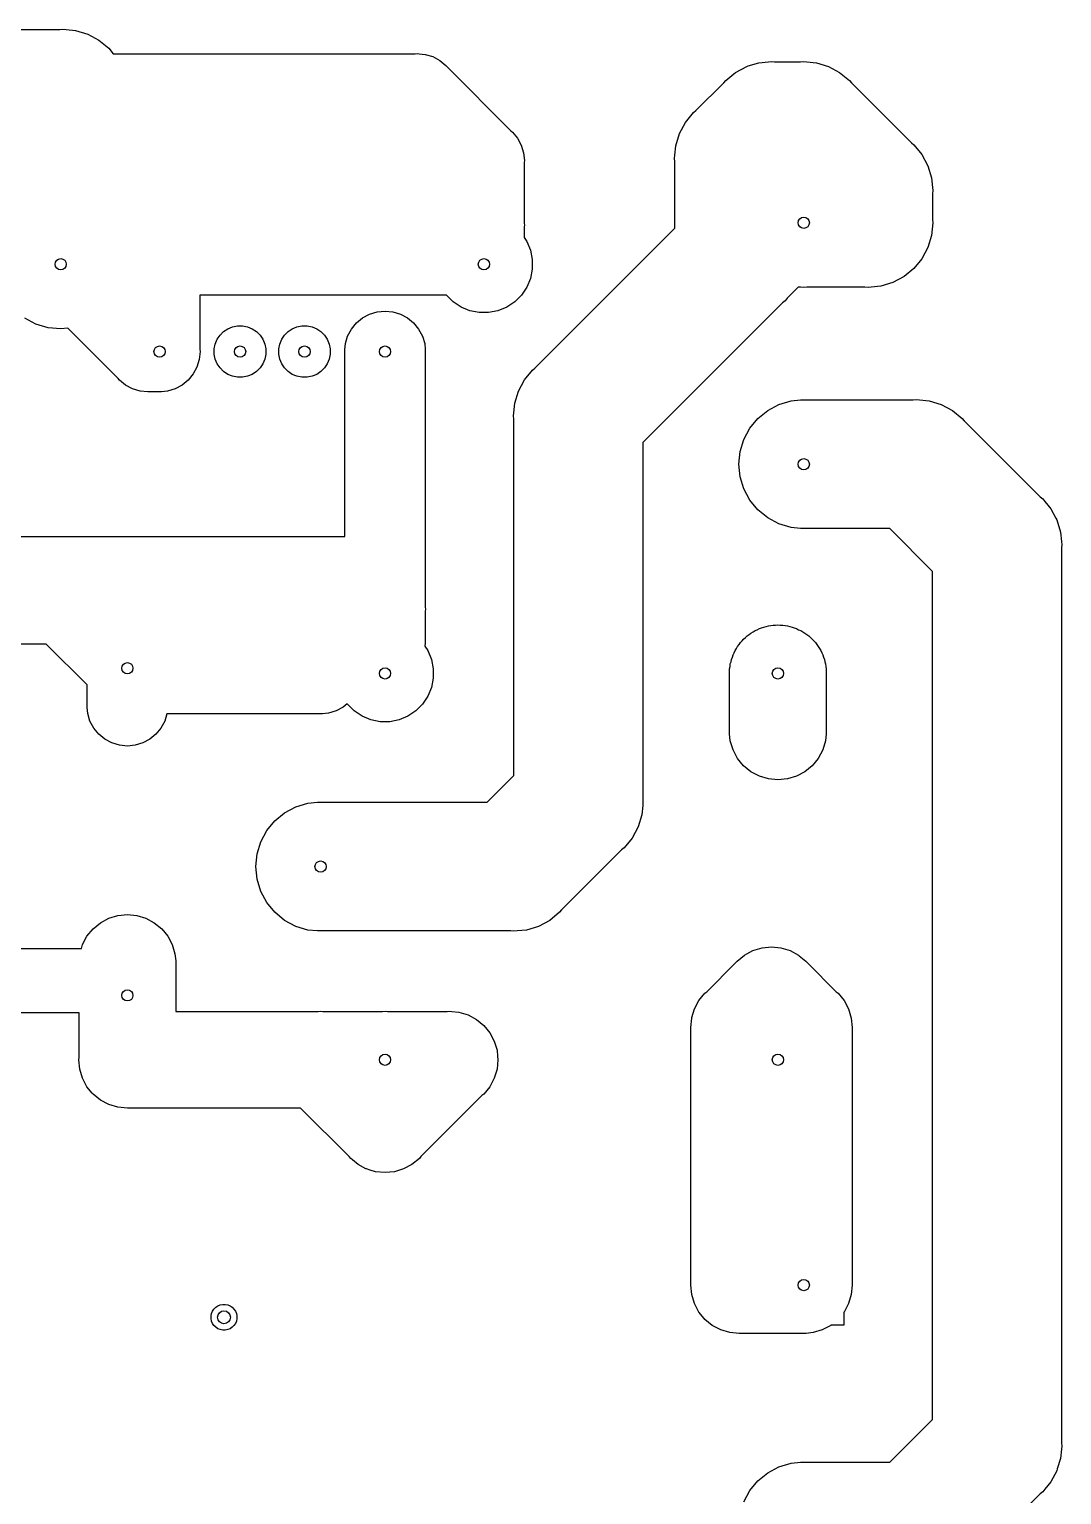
# Model space of a CAD drawing. Extents: x 4.66 to 7.24, y -5.33 to -1.52.
# Drawn here: x 5.983 to 7.244, y -3.367 to -1.574 of the extents above; entities that cross this region are included whole.
import ezdxf

# ---------------------------------------------------------------- set-up
doc = ezdxf.new("R2010")
doc.units = 0
doc.header["$MEASUREMENT"] = 0
doc.layers.add('BLACK', color=7, linetype='CONTINUOUS')

msp = doc.modelspace()

# ---------------------------------------------------------------- linework, layer by layer
at = {"layer": 'BLACK', "linetype": 'CONTINUOUS'}
for p, q in [((5.89637, -1.5748), (6.01975, -1.5748)), ((6.01975, -1.5748), (6.02362, -1.57442)), ((6.02362, -1.57442), (6.02749, -1.5748)), ((6.02749, -1.5748), (6.03906, -1.57594)), ((6.03906, -1.57594), (6.0539, -1.58044)), ((6.0539, -1.58044), (6.06758, -1.58776)), ((6.06758, -1.58776), (6.07957, -1.5976)), ((6.07957, -1.5976), (6.0851, -1.60433)), ((6.0851, -1.60433), (6.45428, -1.60433)), ((6.45428, -1.60433), (6.45669, -1.60409)), ((6.45669, -1.60409), (6.45911, -1.60433)), ((6.45911, -1.60433), (6.45911, -1.60433)), ((6.45911, -1.60433), (6.46634, -1.60504)), ((6.46634, -1.60504), (6.47562, -1.60786)), ((6.47562, -1.60786), (6.48417, -1.61243)), ((6.48417, -1.61243), (6.49166, -1.61858)), ((6.49166, -1.61858), (6.4932, -1.62045)), ((6.4932, -1.62045), (6.57128, -1.69853)), ((6.83382, -1.63697), (6.84383, -1.62875)), ((6.84383, -1.62875), (6.84581, -1.62713)), ((6.84581, -1.62713), (6.85949, -1.61982)), ((6.85949, -1.61982), (6.86122, -1.61929)), ((6.86122, -1.61929), (6.87433, -1.61531)), ((6.87433, -1.61531), (6.8859, -1.61417)), ((6.8859, -1.61417), (6.88976, -1.61379)), ((6.8859, -1.61417), (6.8859, -1.61417)), ((6.88976, -1.61379), (6.89363, -1.61417)), ((6.89363, -1.61417), (6.92527, -1.61417)), ((6.92527, -1.61417), (6.92913, -1.61379)), ((6.92913, -1.61379), (6.933, -1.61417)), ((6.933, -1.61417), (6.94457, -1.61531)), ((6.94457, -1.61531), (6.95941, -1.61982)), ((6.95941, -1.61982), (6.97309, -1.62713)), ((6.97309, -1.62713), (6.98508, -1.63697)), ((6.79745, -1.67387), (6.83135, -1.63997)), ((6.83135, -1.63997), (6.83382, -1.63697)), ((6.98508, -1.63697), (6.98755, -1.63997)), ((6.98755, -1.63997), (7.06082, -1.71324)), ((6.78461, -1.68833), (6.79445, -1.67634)), ((6.79445, -1.67634), (6.79745, -1.67387)), ((6.57128, -1.69853), (6.57316, -1.70007)), ((6.57316, -1.70007), (6.57931, -1.70757)), ((6.77279, -1.71685), (6.7773, -1.70201)), ((6.7773, -1.70201), (6.78461, -1.68833)), ((6.57931, -1.70757), (6.58388, -1.71612)), ((6.58388, -1.71612), (6.58669, -1.72539)), ((6.77165, -1.72842), (6.77279, -1.71685)), ((7.06082, -1.71324), (7.06382, -1.71571)), ((7.06382, -1.71571), (7.07366, -1.7277)), ((6.58669, -1.72539), (6.58764, -1.73504)), ((6.58764, -1.73504), (6.5874, -1.73746)), ((6.5874, -1.73746), (6.5874, -1.81136)), ((6.77127, -1.73228), (6.77165, -1.72842)), ((6.77165, -1.73615), (6.77127, -1.73228)), ((6.77165, -1.72842), (6.77165, -1.72842)), ((6.77165, -1.81778), (6.77165, -1.73615)), ((7.07366, -1.7277), (7.08097, -1.74138)), ((7.08097, -1.74138), (7.08547, -1.75622)), ((7.08547, -1.75622), (7.08661, -1.76779)), ((7.08661, -1.76779), (7.08661, -1.76779)), ((7.08661, -1.76779), (7.087, -1.77165)), ((7.087, -1.77165), (7.08661, -1.77552)), ((7.08661, -1.77552), (7.08661, -1.80716)), ((7.08661, -1.80716), (7.087, -1.81102)), ((6.5874, -1.81136), (6.58764, -1.81378)), ((6.58764, -1.81378), (6.5874, -1.8162)), ((6.5874, -1.8162), (6.5874, -1.82917)), ((6.6006, -1.98883), (6.77165, -1.81778)), ((7.08547, -1.82646), (7.08097, -1.8413)), ((7.087, -1.81102), (7.08547, -1.82646)), ((6.5874, -1.82917), (6.59052, -1.83384)), ((6.59052, -1.83384), (6.59497, -1.84459)), ((6.59497, -1.84459), (6.59724, -1.85599)), ((7.08097, -1.8413), (7.07366, -1.85498)), ((6.59724, -1.85599), (6.59724, -1.86763)), ((7.07366, -1.85498), (7.06382, -1.86697)), ((6.59497, -1.87904), (6.59052, -1.88978)), ((6.59724, -1.86763), (6.59497, -1.87904)), ((7.05183, -1.87681), (7.03815, -1.88412)), ((7.06382, -1.86697), (7.05183, -1.87681)), ((6.49247, -1.89961), (6.19094, -1.89961)), ((6.19094, -1.89961), (6.19094, -1.96609)), ((6.50054, -1.90768), (6.49247, -1.89961)), ((6.58406, -1.89946), (6.57583, -1.90768)), ((6.59052, -1.88978), (6.58406, -1.89946)), ((6.92238, -1.88976), (6.90881, -1.90334)), ((6.92527, -1.88976), (6.92238, -1.88976)), ((6.92913, -1.89014), (6.92527, -1.88976)), ((6.933, -1.88976), (6.92913, -1.89014)), ((7.00401, -1.88976), (6.933, -1.88976)), ((7.00787, -1.89014), (7.00401, -1.88976)), ((7.01174, -1.88976), (7.00787, -1.89014)), ((7.02331, -1.88862), (7.01174, -1.88976)), ((7.03815, -1.88412), (7.02331, -1.88862)), ((6.51022, -1.91414), (6.50054, -1.90768)), ((6.52096, -1.9186), (6.51022, -1.91414)), ((6.56616, -1.91414), (6.55541, -1.9186)), ((6.57583, -1.90768), (6.56616, -1.91414)), ((6.90334, -1.90881), (6.73228, -2.07986)), ((6.90634, -1.90634), (6.90334, -1.90881)), ((6.90881, -1.90334), (6.90634, -1.90634)), ((6.90881, -1.90334), (6.90881, -1.90334)), ((6.90881, -1.90334), (6.90881, -1.90334)), ((5.99059, -1.93491), (5.97691, -1.9276)), ((6.00543, -1.93941), (5.99059, -1.93491)), ((6.37621, -1.94103), (6.38236, -1.93354)), ((6.38236, -1.93354), (6.38985, -1.92739)), ((6.38985, -1.92739), (6.3984, -1.92282)), ((6.3984, -1.92282), (6.40768, -1.92)), ((6.40768, -1.92), (6.41732, -1.91905)), ((6.41732, -1.91905), (6.42697, -1.92)), ((6.42697, -1.92), (6.43625, -1.92282)), ((6.43625, -1.92282), (6.4448, -1.92739)), ((6.4448, -1.92739), (6.45229, -1.93354)), ((6.45229, -1.93354), (6.45844, -1.94103)), ((6.53237, -1.92087), (6.52096, -1.9186)), ((6.54401, -1.92087), (6.53237, -1.92087)), ((6.55541, -1.9186), (6.54401, -1.92087)), ((6.02087, -1.94093), (6.00543, -1.93941)), ((6.02954, -1.94008), (6.02087, -1.94093)), ((6.09105, -2.00159), (6.02954, -1.94008)), ((6.21225, -1.95358), (6.21569, -1.94843)), ((6.21569, -1.94843), (6.22008, -1.94404)), ((6.22008, -1.94404), (6.22524, -1.94059)), ((6.22524, -1.94059), (6.23097, -1.93822)), ((6.23097, -1.93822), (6.23706, -1.93701)), ((6.23706, -1.93701), (6.24326, -1.93701)), ((6.24326, -1.93701), (6.24934, -1.93822)), ((6.24934, -1.93822), (6.25508, -1.94059)), ((6.25508, -1.94059), (6.26024, -1.94404)), ((6.26024, -1.94404), (6.26462, -1.94843)), ((6.26462, -1.94843), (6.26807, -1.95358)), ((6.29099, -1.95358), (6.29443, -1.94843)), ((6.29443, -1.94843), (6.29882, -1.94404)), ((6.29882, -1.94404), (6.30398, -1.94059)), ((6.30398, -1.94059), (6.30971, -1.93822)), ((6.30971, -1.93822), (6.3158, -1.93701)), ((6.3158, -1.93701), (6.322, -1.93701)), ((6.322, -1.93701), (6.32808, -1.93822)), ((6.32808, -1.93822), (6.33382, -1.94059)), ((6.33382, -1.94059), (6.33898, -1.94404)), ((6.33898, -1.94404), (6.34336, -1.94843)), ((6.34336, -1.94843), (6.34681, -1.95358)), ((6.36882, -1.95886), (6.37164, -1.94958)), ((6.37164, -1.94958), (6.37621, -1.94103)), ((6.45844, -1.94103), (6.46301, -1.94958)), ((6.46301, -1.94958), (6.46582, -1.95886)), ((6.19118, -1.9685), (6.19023, -1.97815)), ((6.19094, -1.96609), (6.19118, -1.9685)), ((6.20866, -1.9654), (6.20987, -1.95932)), ((6.20866, -1.97161), (6.20866, -1.9654)), ((6.20987, -1.95932), (6.21225, -1.95358)), ((6.26807, -1.95358), (6.27044, -1.95932)), ((6.27044, -1.95932), (6.27165, -1.9654)), ((6.27165, -1.9654), (6.27165, -1.97161)), ((6.2874, -1.9654), (6.28861, -1.95932)), ((6.2874, -1.97161), (6.2874, -1.9654)), ((6.28861, -1.95932), (6.29099, -1.95358)), ((6.34681, -1.95358), (6.34918, -1.95932)), ((6.34918, -1.95932), (6.35039, -1.9654)), ((6.35039, -1.9654), (6.35039, -1.97161)), ((6.36811, -1.96609), (6.36882, -1.95886)), ((6.36811, -2.04483), (6.36811, -1.96609)), ((6.46582, -1.95886), (6.46654, -1.96609)), ((6.46654, -1.96609), (6.46654, -2.28105)), ((6.18742, -1.98743), (6.18285, -1.99598)), ((6.19023, -1.97815), (6.18742, -1.98743)), ((6.20987, -1.97769), (6.20866, -1.97161)), ((6.21225, -1.98342), (6.20987, -1.97769)), ((6.21569, -1.98858), (6.21225, -1.98342)), ((6.22008, -1.99297), (6.21569, -1.98858)), ((6.26462, -1.98858), (6.26024, -1.99297)), ((6.26807, -1.98342), (6.26462, -1.98858)), ((6.27044, -1.97769), (6.26807, -1.98342)), ((6.27165, -1.97161), (6.27044, -1.97769)), ((6.28861, -1.97769), (6.2874, -1.97161)), ((6.29099, -1.98342), (6.28861, -1.97769)), ((6.29443, -1.98858), (6.29099, -1.98342)), ((6.29882, -1.99297), (6.29443, -1.98858)), ((6.34336, -1.98858), (6.33898, -1.99297)), ((6.34681, -1.98342), (6.34336, -1.98858)), ((6.34918, -1.97769), (6.34681, -1.98342)), ((6.35039, -1.97161), (6.34918, -1.97769)), ((6.5976, -1.9913), (6.6006, -1.98883)), ((6.09259, -2.00347), (6.09105, -2.00159)), ((6.10009, -2.00962), (6.09259, -2.00347)), ((6.1767, -2.00347), (6.16921, -2.00962)), ((6.18285, -1.99598), (6.1767, -2.00347)), ((6.22524, -1.99642), (6.22008, -1.99297)), ((6.23097, -1.99879), (6.22524, -1.99642)), ((6.23706, -2), (6.23097, -1.99879)), ((6.24326, -2), (6.23706, -2)), ((6.24934, -1.99879), (6.24326, -2)), ((6.25508, -1.99642), (6.24934, -1.99879)), ((6.26024, -1.99297), (6.25508, -1.99642)), ((6.30398, -1.99642), (6.29882, -1.99297)), ((6.30971, -1.99879), (6.30398, -1.99642)), ((6.3158, -2), (6.30971, -1.99879)), ((6.322, -2), (6.3158, -2)), ((6.32808, -1.99879), (6.322, -2)), ((6.33382, -1.99642), (6.32808, -1.99879)), ((6.33898, -1.99297), (6.33382, -1.99642)), ((6.58044, -2.01697), (6.58776, -2.00329)), ((6.58776, -2.00329), (6.5976, -1.9913)), ((6.10864, -2.01419), (6.10009, -2.00962)), ((6.11791, -2.017), (6.10864, -2.01419)), ((6.12756, -2.01795), (6.11791, -2.017)), ((6.12998, -2.01772), (6.12756, -2.01795)), ((6.13931, -2.01772), (6.12998, -2.01772)), ((6.14173, -2.01795), (6.13931, -2.01772)), ((6.14415, -2.01772), (6.14173, -2.01795)), ((6.15138, -2.017), (6.14415, -2.01772)), ((6.16066, -2.01419), (6.15138, -2.017)), ((6.16921, -2.00962), (6.16066, -2.01419)), ((6.57594, -2.03181), (6.58044, -2.01697)), ((6.5748, -2.04338), (6.57594, -2.03181)), ((6.87319, -2.05035), (6.88518, -2.04051)), ((6.88518, -2.04051), (6.89886, -2.0332)), ((6.89886, -2.0332), (6.9137, -2.0287)), ((6.9137, -2.0287), (6.92527, -2.02756)), ((6.92527, -2.02756), (7.06306, -2.02756)), ((7.06306, -2.02756), (7.06693, -2.02718)), ((7.06693, -2.02718), (7.0708, -2.02756)), ((7.0708, -2.02756), (7.0708, -2.02756)), ((7.0708, -2.02756), (7.08236, -2.0287)), ((7.08236, -2.0287), (7.09721, -2.0332)), ((7.09721, -2.0332), (7.11089, -2.04051)), ((7.11089, -2.04051), (7.12288, -2.05035)), ((6.36811, -2.19488), (6.36811, -2.04483)), ((6.36811, -2.04483), (6.36811, -2.04483)), ((6.57442, -2.04724), (6.5748, -2.04338)), ((6.5748, -2.05111), (6.57442, -2.04724)), ((6.5748, -2.04338), (6.5748, -2.04338)), ((6.5748, -2.48707), (6.5748, -2.05111)), ((6.86335, -2.06234), (6.87319, -2.05035)), ((7.12288, -2.05035), (7.12534, -2.05336)), ((7.12534, -2.05336), (7.2183, -2.14631)), ((6.85153, -2.09086), (6.85604, -2.07602)), ((6.85604, -2.07602), (6.86335, -2.06234)), ((6.73228, -2.07986), (6.73228, -2.51582)), ((6.85001, -2.1063), (6.85153, -2.09086)), ((6.85153, -2.12174), (6.85001, -2.1063)), ((6.85604, -2.13658), (6.85153, -2.12174)), ((6.86335, -2.15026), (6.85604, -2.13658)), ((6.87319, -2.16225), (6.86335, -2.15026)), ((7.2183, -2.14631), (7.2213, -2.14878)), ((7.2213, -2.14878), (7.22377, -2.15178)), ((6.88518, -2.17209), (6.87319, -2.16225)), ((7.22377, -2.15178), (7.22377, -2.15178)), ((7.22377, -2.15178), (7.23114, -2.16077)), ((7.23114, -2.16077), (7.23737, -2.17242)), ((6.89886, -2.1794), (6.88518, -2.17209)), ((6.9137, -2.1839), (6.89886, -2.1794)), ((6.92527, -2.18504), (6.9137, -2.1839)), ((7.03431, -2.18504), (6.92527, -2.18504)), ((7.08661, -2.23734), (7.03431, -2.18504)), ((7.23737, -2.17242), (7.23845, -2.17445)), ((7.23845, -2.17445), (7.24296, -2.18929)), ((5.9473, -2.19488), (5.98813, -2.19488)), ((5.98813, -2.19488), (5.99055, -2.19464)), ((5.99055, -2.19464), (5.99055, -2.19464)), ((5.99055, -2.19464), (5.99297, -2.19488)), ((5.99297, -2.19488), (6.36811, -2.19488)), ((7.24296, -2.18929), (7.24409, -2.20086)), ((7.24409, -2.20086), (7.24409, -2.20086)), ((7.24409, -2.20086), (7.24448, -2.20472)), ((7.24448, -2.20472), (7.24409, -2.20859)), ((7.24409, -2.20859), (7.24409, -3.30322)), ((7.08661, -3.27447), (7.08661, -2.23734)), ((6.46654, -2.28105), (6.46677, -2.28346)), ((6.46677, -2.28346), (6.46654, -2.28588)), ((6.46654, -2.28588), (6.46654, -2.32525)), ((6.86467, -2.31286), (6.86724, -2.31149)), ((6.86724, -2.31149), (6.86966, -2.30987)), ((6.86966, -2.30987), (6.87236, -2.30875)), ((6.87236, -2.30875), (6.87493, -2.30738)), ((6.87493, -2.30738), (6.87772, -2.30653)), ((6.87772, -2.30653), (6.88041, -2.30542)), ((6.88041, -2.30542), (6.88327, -2.30485)), ((6.88327, -2.30485), (6.88606, -2.304)), ((6.88606, -2.304), (6.88896, -2.30372)), ((6.88896, -2.30372), (6.89182, -2.30315)), ((6.89182, -2.30315), (6.89474, -2.30315)), ((6.89474, -2.30315), (6.89764, -2.30286)), ((6.89764, -2.30286), (6.90054, -2.30315)), ((6.90054, -2.30315), (6.90345, -2.30315)), ((6.90345, -2.30315), (6.90631, -2.30372)), ((6.90631, -2.30372), (6.90921, -2.304)), ((6.90921, -2.304), (6.912, -2.30485)), ((6.912, -2.30485), (6.91486, -2.30542)), ((6.91486, -2.30542), (6.91756, -2.30653)), ((6.91756, -2.30653), (6.92035, -2.30738)), ((6.92035, -2.30738), (6.92292, -2.30875)), ((6.92292, -2.30875), (6.92561, -2.30987)), ((6.92561, -2.30987), (6.92804, -2.31149)), ((6.92804, -2.31149), (6.93061, -2.31286)), ((6.00324, -2.32638), (5.9599, -2.32638)), ((6.05315, -2.37629), (6.00324, -2.32638)), ((6.46654, -2.32525), (6.46617, -2.32901)), ((6.46617, -2.32901), (6.46966, -2.33423)), ((6.84692, -2.33181), (6.8483, -2.32924)), ((6.8483, -2.32924), (6.85015, -2.32698)), ((6.85015, -2.32698), (6.85177, -2.32456)), ((6.85177, -2.32456), (6.85383, -2.3225)), ((6.85383, -2.3225), (6.85568, -2.32024)), ((6.85568, -2.32024), (6.85793, -2.3184)), ((6.85793, -2.3184), (6.85999, -2.31633)), ((6.85999, -2.31633), (6.86242, -2.31471)), ((6.86242, -2.31471), (6.86467, -2.31286)), ((6.93061, -2.31286), (6.93286, -2.31471)), ((6.93286, -2.31471), (6.93528, -2.31633)), ((6.93528, -2.31633), (6.93734, -2.3184)), ((6.93734, -2.3184), (6.9396, -2.32024)), ((6.9396, -2.32024), (6.94145, -2.3225)), ((6.94145, -2.3225), (6.94351, -2.32456)), ((6.94351, -2.32456), (6.94513, -2.32698)), ((6.94513, -2.32698), (6.94698, -2.32924)), ((6.94698, -2.32924), (6.94835, -2.33181)), ((6.46966, -2.33423), (6.47411, -2.34498)), ((6.47411, -2.34498), (6.47638, -2.35639)), ((6.84028, -2.34784), (6.84085, -2.34498)), ((6.84085, -2.34498), (6.84197, -2.34229)), ((6.84197, -2.34229), (6.84281, -2.3395)), ((6.84281, -2.3395), (6.84419, -2.33693)), ((6.84419, -2.33693), (6.8453, -2.33423)), ((6.8453, -2.33423), (6.84692, -2.33181)), ((6.94835, -2.33181), (6.94997, -2.33423)), ((6.94997, -2.33423), (6.95109, -2.33693)), ((6.95109, -2.33693), (6.95246, -2.3395)), ((6.95246, -2.3395), (6.95331, -2.34229)), ((6.95331, -2.34229), (6.95442, -2.34498)), ((6.95442, -2.34498), (6.95499, -2.34784)), ((6.47638, -2.35639), (6.47638, -2.36802)), ((6.83858, -2.35639), (6.83915, -2.35353)), ((6.83858, -2.43597), (6.83858, -2.35639)), ((6.83915, -2.35353), (6.83944, -2.35063)), ((6.83944, -2.35063), (6.84028, -2.34784)), ((6.95499, -2.34784), (6.95584, -2.35063)), ((6.95584, -2.35063), (6.95612, -2.35353)), ((6.95612, -2.35353), (6.95669, -2.35639)), ((6.95669, -2.35639), (6.95669, -2.43597)), ((6.05315, -2.40399), (6.05315, -2.37629)), ((6.47411, -2.37943), (6.46966, -2.39018)), ((6.47638, -2.36802), (6.47411, -2.37943)), ((6.37104, -2.39923), (6.36606, -2.40332)), ((6.37145, -2.39985), (6.37104, -2.39923)), ((6.37968, -2.40808), (6.37145, -2.39985)), ((6.46319, -2.39985), (6.45497, -2.40808)), ((6.46966, -2.39018), (6.46319, -2.39985)), ((6.05386, -2.41122), (6.05315, -2.40399)), ((6.05668, -2.4205), (6.05386, -2.41122)), ((6.1508, -2.41142), (6.14805, -2.4205)), ((6.33617, -2.41142), (6.1508, -2.41142)), ((6.33858, -2.41166), (6.33617, -2.41142)), ((6.341, -2.41142), (6.33858, -2.41166)), ((6.34823, -2.41071), (6.341, -2.41142)), ((6.341, -2.41142), (6.341, -2.41142)), ((6.35751, -2.40789), (6.34823, -2.41071)), ((6.36606, -2.40332), (6.35751, -2.40789)), ((6.38935, -2.41454), (6.37968, -2.40808)), ((6.4001, -2.41899), (6.38935, -2.41454)), ((6.41151, -2.42126), (6.4001, -2.41899)), ((6.43455, -2.41899), (6.42314, -2.42126)), ((6.4453, -2.41454), (6.43455, -2.41899)), ((6.45497, -2.40808), (6.4453, -2.41454)), ((6.06125, -2.42905), (6.05668, -2.4205)), ((6.0674, -2.43654), (6.06125, -2.42905)), ((6.07489, -2.44269), (6.0674, -2.43654)), ((6.13733, -2.43654), (6.12984, -2.44269)), ((6.14348, -2.42905), (6.13733, -2.43654)), ((6.14805, -2.4205), (6.14348, -2.42905)), ((6.42314, -2.42126), (6.41151, -2.42126)), ((6.83944, -2.44465), (6.83858, -2.43597)), ((6.95669, -2.43597), (6.95584, -2.44465)), ((6.08344, -2.44726), (6.07489, -2.44269)), ((6.09271, -2.45008), (6.08344, -2.44726)), ((6.10236, -2.45103), (6.09271, -2.45008)), ((6.11201, -2.45008), (6.10236, -2.45103)), ((6.12129, -2.44726), (6.11201, -2.45008)), ((6.12984, -2.44269), (6.12129, -2.44726)), ((6.84281, -2.45578), (6.83944, -2.44465)), ((6.95584, -2.44465), (6.95246, -2.45578)), ((6.8483, -2.46604), (6.84281, -2.45578)), ((6.85568, -2.47503), (6.8483, -2.46604)), ((6.94698, -2.46604), (6.9396, -2.47503)), ((6.95246, -2.45578), (6.94698, -2.46604)), ((6.54219, -2.51969), (6.5748, -2.48707)), ((6.86467, -2.48241), (6.85568, -2.47503)), ((6.87493, -2.48789), (6.86467, -2.48241)), ((6.88606, -2.49127), (6.87493, -2.48789)), ((6.92035, -2.48789), (6.90921, -2.49127)), ((6.93061, -2.48241), (6.92035, -2.48789)), ((6.9396, -2.47503), (6.93061, -2.48241)), ((6.89764, -2.49241), (6.88606, -2.49127)), ((6.90921, -2.49127), (6.89764, -2.49241)), ((6.29463, -2.53264), (6.3083, -2.52533)), ((6.3083, -2.52533), (6.32315, -2.52082)), ((6.32315, -2.52082), (6.33471, -2.51969)), ((6.33471, -2.51969), (6.54219, -2.51969)), ((6.73228, -2.52355), (6.73114, -2.53512)), ((6.73228, -2.51582), (6.73266, -2.51969)), ((6.73266, -2.51969), (6.73228, -2.52355)), ((6.73228, -2.52355), (6.73228, -2.52355)), ((6.2728, -2.55447), (6.28264, -2.54248)), ((6.28264, -2.54248), (6.29463, -2.53264)), ((6.73114, -2.53512), (6.72664, -2.54996)), ((6.26548, -2.56815), (6.2728, -2.55447)), ((6.72664, -2.54996), (6.71933, -2.56364)), ((6.26098, -2.58299), (6.26548, -2.56815)), ((6.70649, -2.5781), (6.63322, -2.65137)), ((6.70949, -2.57563), (6.70649, -2.5781)), ((6.71933, -2.56364), (6.70949, -2.57563)), ((6.25946, -2.59843), (6.26098, -2.58299)), ((6.26098, -2.61386), (6.25946, -2.59843)), ((6.26548, -2.6287), (6.26098, -2.61386)), ((6.2728, -2.64238), (6.26548, -2.6287)), ((6.28264, -2.65437), (6.2728, -2.64238)), ((6.63322, -2.65137), (6.63075, -2.65437)), ((6.0604, -2.67458), (6.06939, -2.6672)), ((6.06939, -2.6672), (6.07965, -2.66171)), ((6.07965, -2.66171), (6.09079, -2.65833)), ((6.09079, -2.65833), (6.10236, -2.65719)), ((6.10236, -2.65719), (6.11394, -2.65833)), ((6.11394, -2.65833), (6.12507, -2.66171)), ((6.12507, -2.66171), (6.13533, -2.6672)), ((6.13533, -2.6672), (6.14432, -2.67458)), ((6.29463, -2.66421), (6.28264, -2.65437)), ((6.3083, -2.67152), (6.29463, -2.66421)), ((6.61876, -2.66421), (6.60508, -2.67152)), ((6.63075, -2.65437), (6.61876, -2.66421)), ((6.04754, -2.69383), (6.05302, -2.68357)), ((6.05302, -2.68357), (6.0604, -2.67458)), ((6.14432, -2.67458), (6.1517, -2.68357)), ((6.1517, -2.68357), (6.15719, -2.69383)), ((6.32315, -2.67603), (6.3083, -2.67152)), ((6.33471, -2.67717), (6.32315, -2.67603)), ((6.57094, -2.67717), (6.33471, -2.67717)), ((6.5748, -2.67755), (6.57094, -2.67717)), ((6.57867, -2.67717), (6.5748, -2.67755)), ((6.59024, -2.67603), (6.57867, -2.67717)), ((6.57867, -2.67717), (6.57867, -2.67717)), ((6.60508, -2.67152), (6.59024, -2.67603)), ((5.64997, -2.69843), (6.04614, -2.69843)), ((6.04614, -2.69843), (6.04754, -2.69383)), ((6.15719, -2.69383), (6.16056, -2.70496)), ((6.16056, -2.70496), (6.16142, -2.71363)), ((6.8568, -2.70657), (6.85958, -2.70508)), ((6.85958, -2.70508), (6.86705, -2.70108)), ((6.86705, -2.70108), (6.87819, -2.6977)), ((6.87819, -2.6977), (6.88976, -2.69656)), ((6.88976, -2.69656), (6.90134, -2.6977)), ((6.90134, -2.6977), (6.91247, -2.70108)), ((6.91247, -2.70108), (6.92273, -2.70657)), ((6.16142, -2.71363), (6.16142, -2.77559)), ((6.81069, -2.75147), (6.84595, -2.7162)), ((6.84595, -2.7162), (6.8478, -2.71395)), ((6.8478, -2.71395), (6.8568, -2.70657)), ((6.92273, -2.70657), (6.92375, -2.70741)), ((6.92375, -2.70741), (6.93172, -2.71395)), ((6.93172, -2.71395), (6.93357, -2.7162)), ((6.93357, -2.7162), (6.96884, -2.75147)), ((6.80105, -2.76231), (6.80843, -2.75332)), ((6.80843, -2.75332), (6.81069, -2.75147)), ((6.96884, -2.75147), (6.97109, -2.75332)), ((6.97109, -2.75332), (6.97847, -2.76231)), ((6.04331, -2.77717), (5.66434, -2.77717)), ((6.04331, -2.83174), (6.04331, -2.77717)), ((6.16142, -2.77559), (6.33568, -2.77559)), ((6.33568, -2.77559), (6.33858, -2.7753)), ((6.33858, -2.7753), (6.34148, -2.77559)), ((6.34148, -2.77559), (6.41442, -2.77559)), ((6.41442, -2.77559), (6.41732, -2.7753)), ((6.41732, -2.7753), (6.42022, -2.77559)), ((6.42022, -2.77559), (6.49316, -2.77559)), ((6.49316, -2.77559), (6.49606, -2.7753)), ((6.49606, -2.7753), (6.49896, -2.77559)), ((6.49896, -2.77559), (6.49896, -2.77559)), ((6.49896, -2.77559), (6.50764, -2.77645)), ((6.50764, -2.77645), (6.51877, -2.77982)), ((6.79242, -2.78296), (6.79557, -2.77257)), ((6.79557, -2.77257), (6.80105, -2.76231)), ((6.97847, -2.76231), (6.98396, -2.77257)), ((6.98396, -2.77257), (6.98733, -2.7837)), ((6.51877, -2.77982), (6.52903, -2.78531)), ((6.52903, -2.78531), (6.53802, -2.79269)), ((6.53802, -2.79269), (6.5454, -2.80168)), ((6.79105, -2.79528), (6.79219, -2.7837)), ((6.79134, -2.79818), (6.79105, -2.79528)), ((6.79219, -2.7837), (6.79242, -2.78296)), ((6.98733, -2.7837), (6.98847, -2.79528)), ((6.98847, -2.79528), (6.98819, -2.79818)), ((6.5454, -2.80168), (6.55089, -2.81194)), ((6.55089, -2.81194), (6.55426, -2.82307)), ((6.79134, -2.83174), (6.79134, -2.79818)), ((6.98819, -2.79818), (6.98819, -3.10734)), ((6.55426, -2.82307), (6.55496, -2.83017)), ((6.55496, -2.83017), (6.5554, -2.83465)), ((6.04302, -2.83465), (6.04331, -2.83174)), ((6.04416, -2.84622), (6.04302, -2.83465)), ((6.04754, -2.85735), (6.04416, -2.84622)), ((6.55426, -2.84622), (6.55089, -2.85735)), ((6.55428, -2.84604), (6.55426, -2.84622)), ((6.5554, -2.83465), (6.55428, -2.84604)), ((6.79105, -2.83465), (6.79134, -2.83174)), ((6.79134, -2.83755), (6.79105, -2.83465)), ((6.79134, -3.10734), (6.79134, -2.83755)), ((6.05302, -2.86761), (6.04754, -2.85735)), ((6.55089, -2.85735), (6.5454, -2.86761)), ((6.05937, -2.87534), (6.05302, -2.86761)), ((6.0604, -2.87661), (6.05937, -2.87534)), ((6.06939, -2.88399), (6.0604, -2.87661)), ((6.07965, -2.88947), (6.06939, -2.88399)), ((6.53577, -2.87846), (6.46113, -2.95309)), ((6.53802, -2.87661), (6.53577, -2.87846)), ((6.5454, -2.86761), (6.53802, -2.87661)), ((6.09079, -2.89285), (6.07965, -2.88947)), ((6.10236, -2.89399), (6.09079, -2.89285)), ((6.10526, -2.8937), (6.10236, -2.89399)), ((6.31412, -2.8937), (6.10526, -2.8937)), ((6.37351, -2.95309), (6.31412, -2.8937)), ((6.37536, -2.95535), (6.37351, -2.95309)), ((6.37762, -2.9572), (6.37536, -2.95535)), ((6.45928, -2.95535), (6.45029, -2.96273)), ((6.46113, -2.95309), (6.45928, -2.95535)), ((6.38435, -2.96273), (6.37762, -2.9572)), ((6.39403, -2.9679), (6.38435, -2.96273)), ((6.39461, -2.96821), (6.39403, -2.9679)), ((6.39899, -2.96954), (6.39461, -2.96821)), ((6.40575, -2.97159), (6.39899, -2.96954)), ((6.41732, -2.97273), (6.40575, -2.97159)), ((6.4289, -2.97159), (6.41732, -2.97273)), ((6.41732, -2.97273), (6.41732, -2.97273)), ((6.44003, -2.96821), (6.4289, -2.97159)), ((6.45029, -2.96273), (6.44003, -2.96821)), ((6.79105, -3.11024), (6.79134, -3.10734)), ((6.79219, -3.12181), (6.79105, -3.11024)), ((6.98847, -3.11024), (6.98733, -3.12181)), ((6.98819, -3.10734), (6.98847, -3.11024)), ((6.21043, -3.13737), (6.21301, -3.13565)), ((6.21301, -3.13565), (6.21588, -3.13446)), ((6.21588, -3.13446), (6.21892, -3.13386)), ((6.21892, -3.13386), (6.22202, -3.13386)), ((6.22202, -3.13386), (6.22507, -3.13446)), ((6.22507, -3.13446), (6.22793, -3.13565)), ((6.22793, -3.13565), (6.23051, -3.13737)), ((6.79557, -3.13294), (6.79219, -3.12181)), ((6.80105, -3.1432), (6.79557, -3.13294)), ((6.98396, -3.13294), (6.97847, -3.1432)), ((6.98733, -3.12181), (6.98396, -3.13294)), ((6.20472, -3.14806), (6.20533, -3.14501)), ((6.20472, -3.15116), (6.20472, -3.14806)), ((6.20533, -3.1542), (6.20472, -3.15116)), ((6.20533, -3.14501), (6.20652, -3.14215)), ((6.20652, -3.15707), (6.20533, -3.1542)), ((6.20652, -3.14215), (6.20824, -3.13957)), ((6.20824, -3.13957), (6.21043, -3.13737)), ((6.23051, -3.13737), (6.2327, -3.13957)), ((6.2327, -3.13957), (6.23443, -3.14215)), ((6.23443, -3.14215), (6.23562, -3.14501)), ((6.23562, -3.1542), (6.23443, -3.15707)), ((6.23562, -3.14501), (6.23622, -3.14806)), ((6.23622, -3.15116), (6.23562, -3.1542)), ((6.23622, -3.14806), (6.23622, -3.15116)), ((6.80758, -3.15116), (6.80105, -3.1432)), ((6.80843, -3.1522), (6.80758, -3.15116)), ((6.81743, -3.15958), (6.80843, -3.1522)), ((6.97847, -3.1432), (6.97835, -3.14336)), ((6.97835, -3.14336), (6.97835, -3.15945)), ((6.20824, -3.15965), (6.20652, -3.15707)), ((6.21043, -3.16184), (6.20824, -3.15965)), ((6.21301, -3.16356), (6.21043, -3.16184)), ((6.21588, -3.16475), (6.21301, -3.16356)), ((6.21892, -3.16535), (6.21588, -3.16475)), ((6.22202, -3.16535), (6.21892, -3.16535)), ((6.22507, -3.16475), (6.22202, -3.16535)), ((6.22793, -3.16356), (6.22507, -3.16475)), ((6.23051, -3.16184), (6.22793, -3.16356)), ((6.2327, -3.15965), (6.23051, -3.16184)), ((6.23443, -3.15707), (6.2327, -3.15965)), ((6.82768, -3.16506), (6.81743, -3.15958)), ((6.83882, -3.16844), (6.82768, -3.16506)), ((6.85039, -3.16958), (6.83882, -3.16844)), ((6.85329, -3.16929), (6.85039, -3.16958)), ((6.92623, -3.16929), (6.85329, -3.16929)), ((6.92913, -3.16958), (6.92623, -3.16929)), ((6.93203, -3.16929), (6.92913, -3.16958)), ((6.94071, -3.16844), (6.93203, -3.16929)), ((6.95184, -3.16506), (6.94071, -3.16844)), ((6.9621, -3.15958), (6.95184, -3.16506)), ((6.96226, -3.15945), (6.9621, -3.15958)), ((6.97835, -3.15945), (6.96226, -3.15945)), ((7.03431, -3.32677), (7.08661, -3.27447)), ((7.24409, -3.31095), (7.24296, -3.32252)), ((7.24409, -3.30322), (7.24448, -3.30709)), ((7.24448, -3.30709), (7.24409, -3.31095)), ((7.24409, -3.31095), (7.24409, -3.31095)), ((6.88518, -3.33973), (6.89886, -3.33241)), ((6.89886, -3.33241), (6.9137, -3.32791)), ((6.9137, -3.32791), (6.92527, -3.32677)), ((6.92527, -3.32677), (7.03431, -3.32677)), ((7.24296, -3.32252), (7.23915, -3.33506)), ((6.86335, -3.36155), (6.87319, -3.34956)), ((6.87319, -3.34956), (6.88518, -3.33973)), ((7.23114, -3.35104), (7.22377, -3.36003)), ((7.23845, -3.33736), (7.23114, -3.35104)), ((7.23915, -3.33506), (7.23845, -3.33736)), ((6.85604, -3.37523), (6.86335, -3.36155)), ((7.2183, -3.3655), (7.12534, -3.45845)), ((7.2213, -3.36303), (7.2183, -3.3655)), ((7.22377, -3.36003), (7.2213, -3.36303))]:
    msp.add_line(p, q, dxfattribs=at)
at = {"layer": 'BLACK'}
for centre, radius in [((6.92913, -1.81102), 0.00689), ((6.92913, -1.81102), 0.00689), ((6.02087, -1.86181), 0.00689), ((6.02087, -1.86181), 0.00689), ((6.53819, -1.86181), 0.00689), ((6.53819, -1.86181), 0.00689), ((6.14173, -1.9685), 0.00689), ((6.14173, -1.9685), 0.00689), ((6.24016, -1.9685), 0.00689), ((6.24016, -1.9685), 0.00689), ((6.3189, -1.9685), 0.00689), ((6.3189, -1.9685), 0.00689), ((6.41732, -1.9685), 0.00689), ((6.41732, -1.9685), 0.00689), ((6.92913, -2.1063), 0.00689), ((6.92913, -2.1063), 0.00689), ((6.10236, -2.35591), 0.00689), ((6.10236, -2.35591), 0.00689), ((6.41732, -2.3622), 0.00689), ((6.41732, -2.3622), 0.00689), ((6.89764, -2.3622), 0.00689), ((6.89764, -2.3622), 0.00689), ((6.33858, -2.59843), 0.00689), ((6.33858, -2.59843), 0.00689), ((6.10236, -2.75591), 0.00689), ((6.10236, -2.75591), 0.00689), ((6.41732, -2.83465), 0.00689), ((6.41732, -2.83465), 0.00689), ((6.89764, -2.83465), 0.00689), ((6.89764, -2.83465), 0.00689), ((6.92913, -3.11024), 0.00689), ((6.92913, -3.11024), 0.00689), ((6.22047, -3.14961), 0.00787)]:
    msp.add_circle(centre, radius, dxfattribs=at)

doc.saveas('drawing.dxf')
